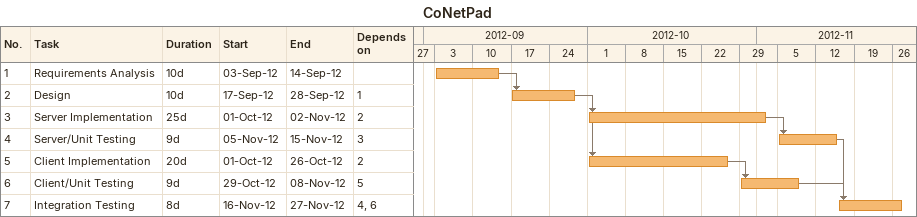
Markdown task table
CoNetPad

| ID | Task | Duration | Start | Finish | Predecessors |
|---|---|---|---|---|---|
| 1 | Requirements Analysis | 10d | 2012-09-03 | 2012-09-14 |  |
| 2 | Design | 10d | 2012-09-17 | 2012-09-28 | 1 |
| 3 | Server Implementation | 25d | 2012-10-01 | 2012-11-02 | 2 |
| 4 | Server/Unit Testing | 9d | 2012-11-05 | 2012-11-15 | 3 |
| 5 | Client Implementation | 20d | 2012-10-01 | 2012-10-26 | 2 |
| 6 | Client/Unit Testing | 9d | 2012-10-29 | 2012-11-08 | 5 |
| 7 | Integration Testing | 8d | 2012-11-16 | 2012-11-27 | 4, 6 |
